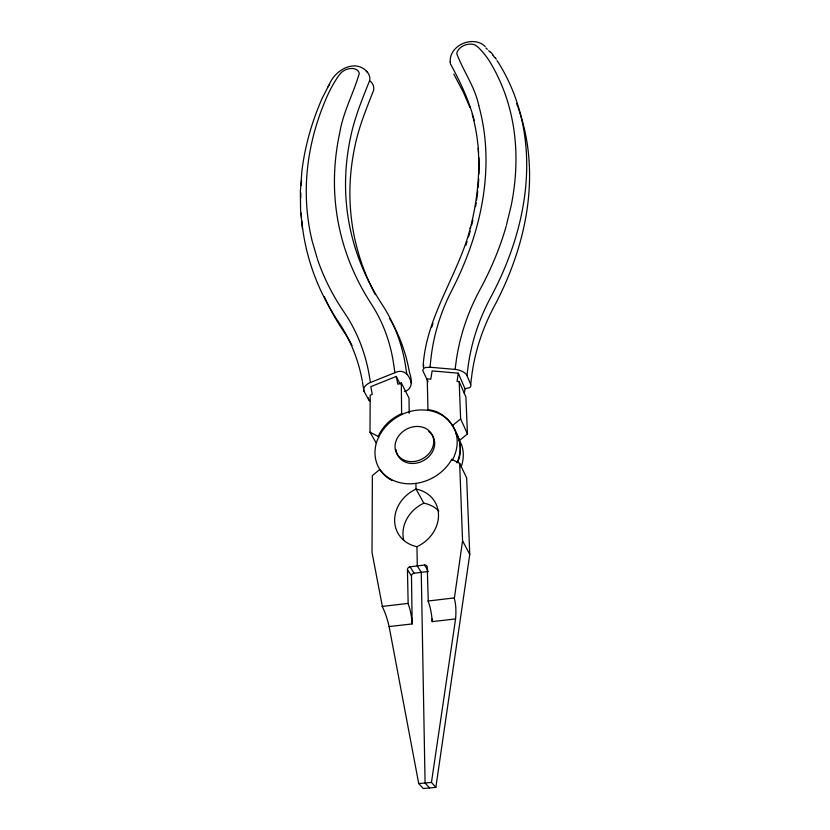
<?xml version="1.0" encoding="UTF-8"?>
<svg xmlns="http://www.w3.org/2000/svg" width="830" height="830" viewBox="0 0 830 830"><rect width="100%" height="100%" fill="white"/><g stroke="black" fill="none" stroke-linecap="round" stroke-linejoin="round"><path stroke-width="1.25" d="M376.447 443.407L369.993 432.181L370.201 395.163L372.255 394.354L370.813 386.656L396.263 376.447L400.133 384.093M428.041 381.727L422.657 370.336L423.985 368.188L425.562 367.524L429.982 367.233L431.382 354.929A264.065 217.512 -8.2 0 1 449.009 296.019L451.873 290.251A368.375 255.09 -32.1 0 0 478.734 105.503M423.134 366.217C426.143 316.012 458.565 274.72 470.62 227.14L470.226 228.489C476.96 202.416 480.124 175.369 478.194 148.446M423.445 367.586L423.715 365.262M458.274 373.199L457.06 381.416L459.177 381.593L465.91 397.041L467.456 433.945L459.353 440.595C454.83 425.883 444.579 411.078 427.958 409.719L427.253 378.895L430.791 379.186L432.119 370.896L458.274 373.199L464.997 388.741L469.438 387.714A9.887 4.658 15.3 0 0 470.672 384.342L472.114 373.012A274.72 227.991 -4.3 0 1 494.13 306.529A357.844 253.555 -31 0 0 518.325 108.191M470.672 384.342L466.948 375.544L468.431 364.152A277.77 229.505 -4.7 0 1 490.769 297.244A361.102 254.208 -31 0 0 500.034 65.311A155.2 109.29 -23.7 0 0 497.004 60.652M466.948 375.544A9.991 4.762 15.4 0 0 462.549 371.56A10.147 4.835 15.4 0 0 455.079 369.412L456.5 358.944A290.801 239.725 -4.8 0 1 476.98 295.376L480.02 289.546A354.752 248.544 -30.9 0 0 506.196 226.123M464.323 393.379L464.997 388.741M435.854 787.38L469.759 554.388L466.647 477.873L459.664 463.358L451.779 459.332A42.558 35.815 -28.2 0 1 416.069 483.361A42.558 35.815 -28.2 0 1 379.87 469.427L372.359 475.549L372.016 552.396L382.495 607.114A19.982 3.559 74.7 0 1 389.114 626.567L418.714 783.562L423.248 788.5L435.854 787.38L431.455 782.42L455.566 618.931A20.221 5.312 -87.2 0 0 454.321 598.575L462.569 540.87L459.664 463.358M506.445 225.055L511.218 205.466A354.192 248.212 -30.9 0 0 490.385 62.675L489.513 61.244A147.18 103.2 -23.7 0 0 478.474 47.559L475.383 45.142A11.464 7.844 -19.4 0 0 463.887 45.536A11.464 7.844 -19.4 0 0 456.739 53.545C463.078 70.851 474.988 86.797 478.754 105.503M378.76 437.389L378.231 436.456C382.557 426.174 391.532 418.164 401.616 413.641L401.315 382.879L397.84 384.249L396.263 376.447M328.545 85.915L322.237 98.148C312.007 121.367 304.932 145.956 301.881 171.167L300.367 191.46L300.605 210.343L302.504 229.236M329.012 85.117C334.469 70.26 355.551 57.789 367.659 72.449M327.943 86.963L329.614 84.089M452.36 425.655L460.629 418.901L459.177 381.593M404.449 391.553C413.506 389.135 411.773 379.175 409.439 372.338A248.253 191.574 -38 0 0 392.237 323.088M369.744 400.973A9.763 5.613 -18.5 0 1 368.717 399.811L364.017 391.324A9.856 5.727 -18.5 0 1 364.733 386.624A10.012 5.81 -18.5 0 1 370.46 382.485L394.904 372.68C403.235 368.655 409.387 374.34 411.099 382.838M389.125 626.577L412.147 623.932A19.93 4.586 83.7 0 0 408.163 604.074L407.437 569.66A2.739 2.417 -35.5 0 1 410.041 566.817L424.555 565.023A2.739 2.438 -34.3 0 1 427.253 567.201L428.27 601.698A19.993 4.316 83.6 0 1 432.223 621.618L455.566 618.931M412.147 623.932L411.493 576.02A2.708 2.407 -35.7 0 1 414.077 573.208L428.456 571.445M382.122 606.46L407.831 603.42M427.958 601.034L454.052 597.942M418.714 783.562L431.455 782.42M429.982 367.233L455.079 369.412M369.993 432.181L378.231 436.456M485.26 46.542C473.339 34.808 448.698 45.245 450.275 62.333M429.546 787.94L425.074 782.991L421.256 572.327L417.283 565.925L416.971 546.669A33.989 29.413 -32.4 0 0 438.499 514.89A33.989 29.413 -32.4 0 0 416.027 489.098L415.934 483.382M490.52 51.927L492.937 54.759M495.209 57.695L496.288 59.2M407.437 569.66L411.493 576.02M410.041 566.817L414.077 573.208M424.555 565.023L427.803 570.366M438.78 511.01A33.335 29.081 -32.6 0 0 423.86 503.167L416.027 489.098A34.061 29.652 -30.7 0 0 394.644 520.669A34.061 29.652 -30.7 0 0 416.971 546.669M456.033 433.509L458.627 438.313A42.143 35.628 -28.2 0 1 457.766 462.248M458.917 439.682L461.501 444.465A41.822 35.472 -28.3 0 1 461.138 467.072M462.569 540.87L469.759 554.388M401.616 413.641L402.114 414.585M401.315 382.879L409.003 398.11L409.211 413.33M451.779 459.332L452.236 460.256A42.517 35.783 -28.2 0 0 448.138 419.99A42.517 35.783 -28.2 0 0 404.791 413.205C391.667 418.569 380.69 429.203 376.384 442.867A42.517 35.783 -28.2 0 0 392.123 480.497M460.629 418.901L467.456 433.945M470.029 107.599L463.202 91.912L453.792 74.098M474.262 120.63C469.137 100.617 460.349 81.983 450.503 63.983A20.013 13.747 -19.4 0 1 450.317 61.69M317.205 258.338L312.163 241.053A391.324 285.593 -11.4 0 1 327.476 95.543L328.265 93.821A150.261 106.25 -19.8 0 1 338.308 76.225L341.182 72.646A11.195 7.595 -23.4 0 1 352.19 68.465A11.195 7.595 -23.4 0 1 359.286 73.445C353.622 93.157 343.143 111.977 339.781 132.655A415.031 300.73 -9.6 0 0 371.166 303.739L374.112 308.47A242.298 185.235 -37.8 0 1 393.15 360.946L394.904 372.68M370.46 382.485L368.769 372.649A262.498 198.795 -39.6 0 0 347.158 316.873L344.087 312.173A392.04 286.06 -11.4 0 1 317.475 259.282M368.396 397.892L368.717 399.811M362.409 381.759L364.017 391.324M406.825 374.164L405.175 363.602A250.764 192.436 -37.9 0 0 382.122 304.496A402.664 292.637 -9.5 0 1 350.457 137.832C354.441 117.902 362.254 99.133 369.713 80.365A19.536 13.311 -23.4 0 0 366.31 71.318M432.16 619.087L432.223 621.618M403.691 540.039A33.408 29.32 -30.9 0 1 423.86 503.167M455.867 432.409A42.185 35.638 -28.2 0 1 456.967 462.839M362.222 380.617A250.909 190.589 -39.7 0 0 338.733 322.331A398.805 292.264 -11.3 0 1 301.736 220.666M389.426 318.222A248.253 191.574 -38 0 1 391.698 322.102M375.336 294.681A398.649 291.434 -9.3 0 1 354.669 147.46C358.57 127.613 366.289 108.927 373.645 90.221A19.37 13.29 -23.4 0 0 370.253 81.184M352.003 345.498A248.388 189.738 -39.9 0 0 343.495 331.149A394.862 291.091 -11.1 0 1 324.374 296.735M301.508 218.145A398.805 292.264 -11.3 0 1 301.134 213.103M300.73 197.986A398.805 292.264 -11.3 0 1 300.823 192.954M301.176 185.412A398.805 292.264 -11.3 0 1 301.549 180.401M516.561 103.449A357.844 253.555 -31 0 1 517.899 106.997M431.787 327.093A273.195 225.75 -8 0 1 432.97 323.451M472.229 114.177A357.668 248.502 -32.2 0 1 478.578 152.554M478.858 157.596A357.668 248.502 -32.2 0 1 478.92 174.01M478.713 178.927A357.668 248.502 -32.2 0 1 478.07 187.632M477.696 191.388A357.668 248.502 -32.2 0 1 476.565 200.238M476.181 202.79A357.668 248.502 -32.2 0 1 475.559 206.629M472.872 220.137A357.668 248.502 -32.2 0 1 471.71 225.044M470.143 231.134A357.668 248.502 -32.2 0 1 468.504 236.975M467.083 241.665A357.668 248.502 -32.2 0 1 465.962 245.203M485.944 47.974A155.2 109.29 -23.7 0 1 487.335 49.302M488.663 50.63A155.2 109.29 -23.7 0 1 489.959 51.989M492.449 54.78A155.2 109.29 -23.7 0 1 494.794 57.675M428.726 431.6A19.982 16.808 -28.2 0 1 423.601 460.567A19.982 16.808 -28.2 0 1 396.107 449.653M409.823 461.563A20.034 16.828 -28.2 0 0 432.98 436.715A20.034 16.828 -28.2 0 0 400.392 433.851A20.034 16.828 -28.2 0 0 409.823 461.563"/></g></svg>
